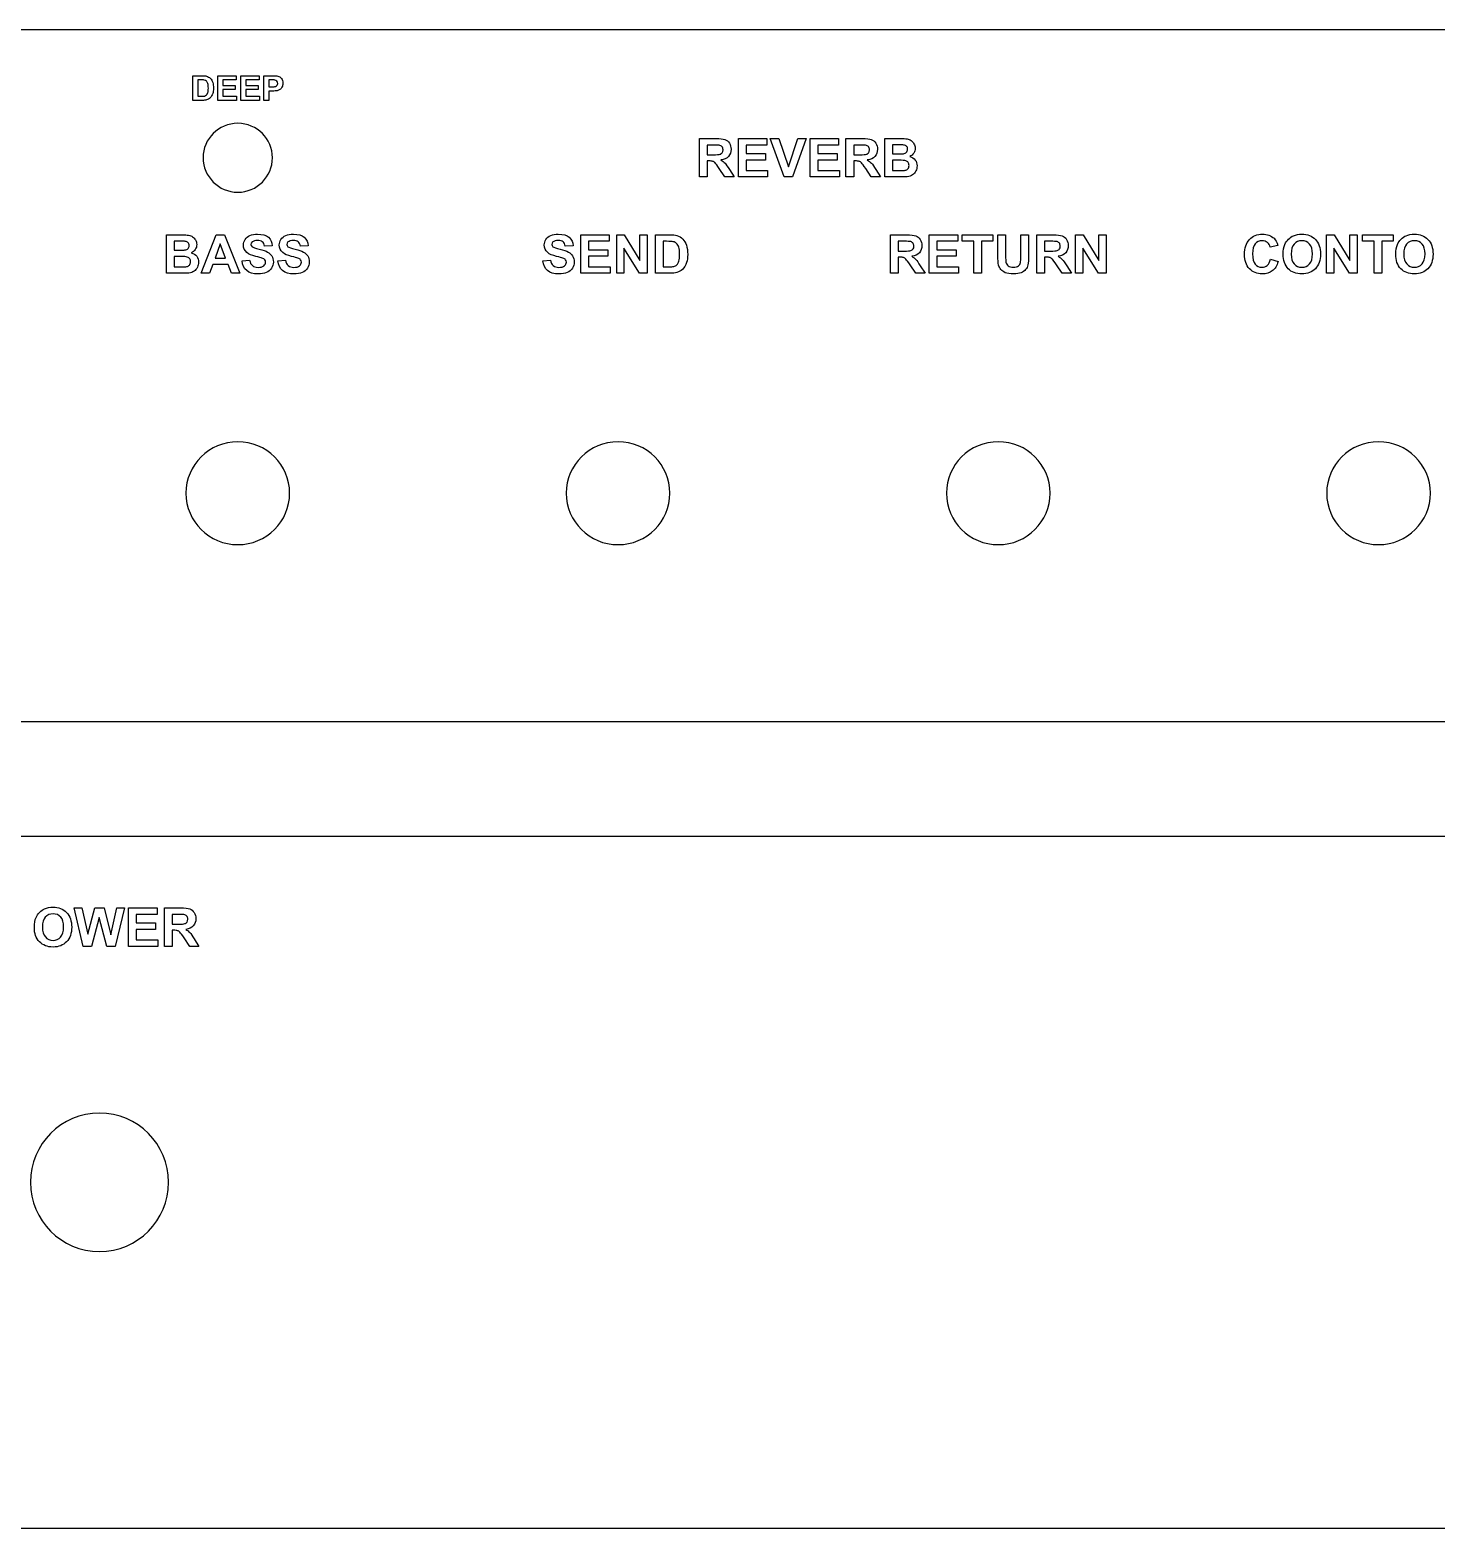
# Model space of a CAD drawing. Extents: x 36 to 1404, y 150 to 540.
# Drawn here: x 341.9 to 708, y 150 to 540 of the extents above; entities that cross this region are included whole.
import ezdxf

# ---------------------------------------------------------------- set-up
doc = ezdxf.new("R2010")
doc.units = 0
doc.layers.add('Amplified_Nation_-_WO_-_03_ARTWORK', color=7, linetype='CONTINUOUS')

msp = doc.modelspace()

# ---------------------------------------------------------------- linework, layer by layer
at = {"layer": 'Amplified_Nation_-_WO_-_03_ARTWORK', "color": 5}
for points in [[(1403.998965, 539.999986), (36.000999, 539.999986), (36.000999, 360.000991), (1403.998965, 360.000991)], [(396.00099, 515.698687)], [(396.00099, 432.790989)], [(495.000988, 432.790989)], [(594.000985, 432.790989)], [(693.001983, 432.790989)]]:
    msp.add_lwpolyline(points, close=True, dxfattribs=at)
at = {"layer": 'Amplified_Nation_-_WO_-_03_ARTWORK', "color": 7}
for points in [[(384.27709, 528.101187), (386.65509, 528.101187)], [(386.72509, 521.658187), (384.27709, 521.658187), (384.27709, 528.101187)], [(385.57809, 527.011187), (385.57809, 522.744187), (386.55009, 522.744187)], [(386.16309, 527.011187), (385.57809, 527.011187)], [(402.78689, 521.658187), (402.78689, 528.101187), (404.87489, 528.101187)], [(404.08789, 527.011187), (404.08789, 525.183187), (404.79989, 525.183187)], [(404.71689, 527.011187), (404.08789, 527.011187)], [(404.93689, 524.089187), (404.08789, 524.089187), (404.08789, 521.658187), (402.78689, 521.658187)], [(516.222087, 501.725287), (516.222087, 511.746287), (520.480087, 511.746287)], [(554.346086, 501.725287), (554.346086, 511.746287), (558.604086, 511.746287)], [(564.456486, 511.746287), (568.461486, 511.746287)], [(567.867486, 501.725287), (564.456486, 501.725287), (564.456486, 511.746287)], [(519.824087, 510.051287), (518.245087, 510.051287), (518.245087, 507.508287)], [(518.245087, 507.508287), (519.742087, 507.508287)], [(557.948086, 510.051287), (556.369086, 510.051287), (556.369086, 507.508287)], [(556.369086, 507.508287), (557.866086, 507.508287)], [(566.479486, 510.078287), (566.479486, 507.761287), (567.805486, 507.761287)], [(567.641486, 510.078287), (566.479486, 510.078287)], [(518.655087, 505.908287), (518.245087, 505.908287), (518.245087, 501.725287), (516.222087, 501.725287)], [(524.008087, 503.680287), (525.231087, 501.725287), (522.811087, 501.725287), (521.349087, 503.905287)], [(556.779086, 505.908287), (556.369086, 505.908287), (556.369086, 501.725287), (554.346086, 501.725287)], [(562.132086, 503.680287), (563.355086, 501.725287), (560.935086, 501.725287), (559.473086, 503.905287)], [(566.479486, 506.093287), (566.479486, 503.413287), (568.352486, 503.413287)], [(568.113486, 506.093287), (566.479486, 506.093287)], [(377.406691, 486.674988), (381.41169, 486.674988)], [(380.81769, 476.653988), (377.406691, 476.653988), (377.406691, 486.674988)], [(379.429691, 485.006988), (379.429691, 482.689988), (380.75569, 482.689988)], [(380.59169, 485.006988), (379.429691, 485.006988)], [(404.96839, 483.810588), (402.94539, 483.722588)], [(414.30629, 483.810588), (412.28329, 483.722588)], [(483.294088, 483.810588), (481.271088, 483.722588)], [(504.725487, 486.674988), (508.423487, 486.674988)], [(508.532487, 476.653988), (504.725487, 476.653988), (504.725487, 486.674988)], [(506.748487, 484.979988), (506.748487, 478.341988), (508.259487, 478.341988)], [(507.657487, 484.979988), (506.748487, 484.979988)], [(565.908186, 476.653988), (565.908186, 486.674988), (570.166186, 486.674988)], [(569.510186, 484.979988), (567.931186, 484.979988), (567.931186, 482.436988)], [(593.887185, 486.675288), (595.910185, 486.675288), (595.910185, 481.247288)], [(593.887185, 481.329288), (593.887185, 486.675288)], [(599.855185, 481.131288), (599.855185, 486.675288), (601.878185, 486.675288), (601.878185, 481.411288)], [(604.018485, 476.653988), (604.018485, 486.674988), (608.276485, 486.674988)], [(607.620485, 484.979988), (606.041485, 484.979988), (606.041485, 482.436988)], [(666.811983, 483.913388), (664.808983, 483.435388)], [(379.429691, 481.021988), (379.429691, 478.341988), (381.30269, 478.341988)], [(381.06369, 481.021988), (379.429691, 481.021988)], [(397.10739, 479.914588), (399.07639, 480.105588)], [(406.44529, 479.914588), (408.41429, 480.105588)], [(475.433088, 479.914588), (477.402088, 480.105588)], [(568.341186, 480.836988), (567.931186, 480.836988), (567.931186, 476.653988), (565.908186, 476.653988)], [(567.931186, 482.436988), (569.428186, 482.436988)], [(606.451485, 480.836988), (606.041485, 480.836988), (606.041485, 476.653988), (604.018485, 476.653988)], [(606.041485, 482.436988), (607.538485, 482.436988)], [(664.876983, 480.338388), (666.838983, 479.716388)], [(573.694186, 478.608988), (574.917186, 476.653988), (572.497186, 476.653988), (571.035186, 478.833988)], [(611.804485, 478.608988), (613.027485, 476.653988), (610.607485, 476.653988), (609.145485, 478.833988)], [(376.888591, 301.441092), (376.888591, 311.462092), (381.14659, 311.462092)], [(380.49059, 309.767092), (378.911591, 309.767092), (378.911591, 307.224092)], [(379.321591, 305.624092), (378.911591, 305.624092), (378.911591, 301.441092), (376.888591, 301.441092)], [(378.911591, 307.224092), (380.40859, 307.224092)], [(384.67459, 303.396092), (385.89759, 301.441092), (383.47759, 301.441092), (382.01559, 303.621092)]]:
    msp.add_lwpolyline(points, dxfattribs=at)
for points in [[(390.78119, 521.658687), (390.78119, 528.100687), (395.55819, 528.100687), (395.55819, 527.011687), (392.08219, 527.011687), (392.08219, 525.582687), (395.31619, 525.582687), (395.31619, 524.497687), (392.08219, 524.497687), (392.08219, 522.743687), (395.68119, 522.743687), (395.68119, 521.658687)], [(396.78419, 521.658687), (396.78419, 528.100687), (401.56119, 528.100687), (401.56119, 527.011687), (398.08519, 527.011687), (398.08519, 525.582687), (401.31919, 525.582687), (401.31919, 524.497687), (398.08519, 524.497687), (398.08519, 522.743687), (401.68419, 522.743687), (401.68419, 521.658687)], [(526.325187, 501.725087), (526.325187, 511.746087), (533.756187, 511.746087), (533.756187, 510.051087), (528.348187, 510.051087), (528.348187, 507.829087), (533.380187, 507.829087), (533.380187, 506.141087), (528.348187, 506.141087), (528.348187, 503.413087), (533.947187, 503.413087), (533.947187, 501.725087)], [(538.219687, 501.725087), (534.637687, 511.746087), (536.831687, 511.746087), (539.367687, 504.329087), (541.822686, 511.746087), (543.968686, 511.746087), (540.379686, 501.725087)], [(545.000986, 501.725087), (545.000986, 511.746087), (552.431986, 511.746087), (552.431986, 510.051087), (547.023986, 510.051087), (547.023986, 507.829087), (552.055986, 507.829087), (552.055986, 506.141087), (547.023986, 506.141087), (547.023986, 503.413087), (552.622986, 503.413087), (552.622986, 501.725087)], [(396.54729, 476.653688), (394.34529, 476.653688), (393.47029, 478.930688), (389.46529, 478.930688), (388.63729, 476.653688), (386.49129, 476.653688), (390.39429, 486.675688), (392.53429, 486.675688)], [(392.82129, 480.618688), (391.44029, 484.337688), (390.08729, 480.618688)], [(485.283688, 476.653788), (485.283688, 486.674788), (492.714688, 486.674788), (492.714688, 484.979788), (487.306688, 484.979788), (487.306688, 482.757788), (492.338688, 482.757788), (492.338688, 481.069788), (487.306688, 481.069788), (487.306688, 478.341788), (492.905688, 478.341788), (492.905688, 476.653788)], [(494.642088, 476.653788), (494.642088, 486.674788), (496.611088, 486.674788), (500.712087, 479.982788), (500.712087, 486.674788), (502.592087, 486.674788), (502.592087, 476.653788), (500.562087, 476.653788), (496.522088, 483.188788), (496.522088, 476.653788)], [(576.011186, 476.653788), (576.011186, 486.674788), (583.442185, 486.674788), (583.442185, 484.979788), (578.034186, 484.979788), (578.034186, 482.757788), (583.066185, 482.757788), (583.066185, 481.069788), (578.034186, 481.069788), (578.034186, 478.341788), (583.633185, 478.341788), (583.633185, 476.653788)], [(587.604985, 476.653788), (587.604985, 484.979788), (584.630985, 484.979788), (584.630985, 486.674788), (592.594985, 486.674788), (592.594985, 484.979788), (589.627985, 484.979788), (589.627985, 476.653788)], [(614.142085, 476.653788), (614.142085, 486.674788), (616.111085, 486.674788), (620.212084, 479.982788), (620.212084, 486.674788), (622.092084, 486.674788), (622.092084, 476.653788), (620.062084, 476.653788), (616.022085, 483.188788), (616.022085, 476.653788)], [(679.485383, 476.653788), (679.485383, 486.674788), (681.454383, 486.674788), (685.555383, 479.982788), (685.555383, 486.674788), (687.435383, 486.674788), (687.435383, 476.653788), (685.405383, 476.653788), (681.365383, 483.188788), (681.365383, 476.653788)], [(691.831083, 476.653788), (691.831083, 484.979788), (688.857083, 484.979788), (688.857083, 486.674788), (696.821083, 486.674788), (696.821083, 484.979788), (693.854083, 484.979788), (693.854083, 476.653788)], [(355.751491, 301.440892), (353.358491, 311.461892), (355.430491, 311.461892), (356.940491, 304.578892), (358.772491, 311.461892), (361.179491, 311.461892), (362.936491, 304.461892), (364.474491, 311.461892), (366.511491, 311.461892), (364.077491, 301.440892), (361.931491, 301.440892), (359.935491, 308.932892), (357.945491, 301.440892)], [(367.543491, 301.440892), (367.543491, 311.461892), (374.974491, 311.461892), (374.974491, 309.766892), (369.566491, 309.766892), (369.566491, 307.544892), (374.598491, 307.544892), (374.598491, 305.856892), (369.566491, 305.856892), (369.566491, 303.128892), (375.165491, 303.128892), (375.165491, 301.440892)]]:
    msp.add_lwpolyline(points, close=True, dxfattribs=at)
at = {"layer": 'Amplified_Nation_-_WO_-_03_ARTWORK', "color": 1}
for points in [[(35.999999, 150.010996), (1403.999965, 150.010996), (1403.999965, 330.010992), (35.999999, 330.010992)], [(341.999991, 240.010694)]]:
    msp.add_lwpolyline(points, close=True, dxfattribs=at)
at = {"layer": 'Amplified_Nation_-_WO_-_03_ARTWORK', "color": 7}
for points in [[(387.23009, 526.949187), (387.04909, 526.990187), (386.69309, 527.011187), (386.16309, 527.011187)], [(386.65509, 528.101187), (387.19109, 528.101187), (387.59909, 528.060187), (387.88109, 527.978187)], [(387.83309, 526.646187), (387.67509, 526.796187), (387.47409, 526.897187), (387.23009, 526.949187)], [(388.20209, 526.022187), (388.11409, 526.289187), (387.99109, 526.497187), (387.83309, 526.646187)], [(387.88109, 527.978187), (388.25909, 527.866187), (388.58309, 527.669187), (388.85209, 527.385187)], [(388.85209, 527.385187), (389.12209, 527.100187), (389.32709, 526.752187), (389.46809, 526.341187)], [(405.65189, 526.967187), (405.49689, 526.996187), (405.18589, 527.011187), (404.71689, 527.011187)], [(404.87489, 528.101187), (405.66589, 528.101187), (406.18189, 528.069187), (406.42189, 528.004187)], [(406.17589, 526.681187), (406.03789, 526.834187), (405.86289, 526.929187), (405.65189, 526.967187)], [(406.38189, 526.101187), (406.38189, 526.336187), (406.31389, 526.529187), (406.17589, 526.681187)], [(406.42189, 528.004187), (406.79089, 527.907187), (407.09989, 527.697187), (407.34889, 527.373187)], [(407.34889, 527.373187), (407.59789, 527.050187), (407.72289, 526.632187), (407.72289, 526.119187)], [(386.55009, 522.744187), (386.91309, 522.744187), (387.17509, 522.764187), (387.33609, 522.805187)], [(387.33609, 522.805187), (387.54709, 522.858187), (387.72209, 522.948187), (387.86109, 523.073187)], [(387.86109, 523.073187), (388.00009, 523.199187), (388.11409, 523.407187), (388.20209, 523.696187)], [(388.33409, 524.875187), (388.33409, 525.373187), (388.29009, 525.756187), (388.20209, 526.022187)], [(388.20209, 523.696187), (388.29009, 523.984187), (388.33409, 524.377187), (388.33409, 524.875187)], [(389.48009, 523.447187), (389.31909, 522.978187), (389.09009, 522.599187), (388.79109, 522.309187)], [(389.46809, 526.341187), (389.60809, 525.929187), (389.67909, 525.422187), (389.67909, 524.818187)], [(389.67909, 524.818187), (389.67909, 524.288187), (389.61209, 523.831187), (389.48009, 523.447187)], [(404.79989, 525.183187), (405.31289, 525.183187), (405.65489, 525.217187), (405.82789, 525.284187)], [(406.28489, 524.181187), (405.97489, 524.119187), (405.52489, 524.089187), (404.93689, 524.089187)], [(405.82789, 525.284187), (406.00089, 525.351187), (406.13689, 525.457187), (406.23489, 525.600187)], [(406.23489, 525.600187), (406.33289, 525.744187), (406.38189, 525.911187), (406.38189, 526.101187)], [(406.95989, 524.487187), (406.73789, 524.332187), (406.51389, 524.231187), (406.28489, 524.181187)], [(407.50689, 525.121187), (407.36289, 524.852187), (407.18089, 524.640187), (406.95989, 524.487187)], [(407.72289, 526.119187), (407.72289, 525.723187), (407.65089, 525.391187), (407.50689, 525.121187)], [(387.87709, 521.795187), (387.59009, 521.704187), (387.20609, 521.658187), (386.72509, 521.658187)], [(388.79109, 522.309187), (388.56509, 522.089187), (388.26109, 521.918187), (387.87709, 521.795187)], [(396.00099, 515.698687), (391.01099, 515.698687), (386.96499, 511.684687), (386.96499, 506.735687)], [(405.03699, 506.735687), (405.03699, 511.684687), (400.99299, 515.698687), (396.00099, 515.698687)], [(520.480087, 511.746287), (521.551087, 511.746287), (522.329087, 511.656287), (522.815087, 511.476287)], [(522.815087, 511.476287), (523.300087, 511.296287), (523.689087, 510.976287), (523.980087, 510.516287)], [(558.604086, 511.746287), (559.675086, 511.746287), (560.453086, 511.656287), (560.939086, 511.476287)], [(560.939086, 511.476287), (561.424086, 511.296287), (561.813086, 510.976287), (562.104086, 510.516287)], [(568.461486, 511.746287), (569.254486, 511.746287), (569.846486, 511.713287), (570.235486, 511.647287)], [(570.235486, 511.647287), (570.625486, 511.581287), (570.974486, 511.443287), (571.281486, 511.234287)], [(571.281486, 511.234287), (571.589486, 511.024287), (571.845486, 510.745287), (572.050486, 510.396287)], [(519.742087, 507.508287), (520.713087, 507.508287), (521.319087, 507.549287), (521.560087, 507.631287)], [(521.301087, 510.017287), (521.137087, 510.040287), (520.644087, 510.051287), (519.824087, 510.051287)], [(522.063087, 509.624287), (521.883087, 509.831287), (521.629087, 509.962287), (521.301087, 510.017287)], [(521.560087, 507.631287), (521.802087, 507.713287), (521.991087, 507.854287), (522.128087, 508.055287)], [(523.755087, 507.074287), (523.313087, 506.584287), (522.652087, 506.275287), (521.772087, 506.148287)], [(522.333087, 508.807287), (522.333087, 509.144287), (522.243087, 509.416287), (522.063087, 509.624287)], [(522.128087, 508.055287), (522.265087, 508.256287), (522.333087, 508.506287), (522.333087, 508.807287)], [(524.418087, 508.937287), (524.418087, 508.185287), (524.197087, 507.564287), (523.755087, 507.074287)], [(523.980087, 510.516287), (524.272087, 510.055287), (524.418087, 509.529287), (524.418087, 508.937287)], [(557.866086, 507.508287), (558.837086, 507.508287), (559.443086, 507.549287), (559.684086, 507.631287)], [(559.425086, 510.017287), (559.261086, 510.040287), (558.768086, 510.051287), (557.948086, 510.051287)], [(560.187086, 509.624287), (560.007086, 509.831287), (559.753086, 509.962287), (559.425086, 510.017287)], [(559.684086, 507.631287), (559.926086, 507.713287), (560.115086, 507.854287), (560.252086, 508.055287)], [(561.879086, 507.074287), (561.437086, 506.584287), (560.776086, 506.275287), (559.896086, 506.148287)], [(560.457086, 508.807287), (560.457086, 509.144287), (560.367086, 509.416287), (560.187086, 509.624287)], [(560.252086, 508.055287), (560.389086, 508.256287), (560.457086, 508.506287), (560.457086, 508.807287)], [(562.542086, 508.937287), (562.542086, 508.185287), (562.321086, 507.564287), (561.879086, 507.074287)], [(562.104086, 510.516287), (562.396086, 510.055287), (562.542086, 509.529287), (562.542086, 508.937287)], [(569.371486, 510.044287), (569.170486, 510.067287), (568.594486, 510.078287), (567.641486, 510.078287)], [(567.805486, 507.761287), (568.594486, 507.761287), (569.083486, 507.772287), (569.275486, 507.795287)], [(569.275486, 507.795287), (569.621486, 507.836287), (569.894486, 507.956287), (570.092486, 508.154287)], [(570.133486, 509.692287), (569.962486, 509.886287), (569.708486, 510.003287), (569.371486, 510.044287)], [(570.092486, 508.154287), (570.290486, 508.352287), (570.389486, 508.613287), (570.389486, 508.937287)], [(570.389486, 508.937287), (570.389486, 509.247287), (570.304486, 509.498287), (570.133486, 509.692287)], [(571.979486, 507.932287), (571.726486, 507.540287), (571.383486, 507.246287), (570.950486, 507.050287)], [(570.950486, 507.050287), (571.561486, 506.872287), (572.030486, 506.569287), (572.358486, 506.141287)], [(572.358486, 509.224287), (572.358486, 508.755287), (572.231486, 508.324287), (571.979486, 507.932287)], [(572.050486, 510.396287), (572.255486, 510.048287), (572.358486, 509.657287), (572.358486, 509.224287)], [(386.96499, 506.735687), (386.96499, 501.782687), (391.01099, 497.770688), (396.00099, 497.770688)], [(396.00099, 497.770688), (400.99299, 497.770688), (405.03699, 501.782687), (405.03699, 506.735687)], [(519.674087, 505.796287), (519.459087, 505.871287), (519.120087, 505.908287), (518.655087, 505.908287)], [(520.282087, 505.379287), (520.091087, 505.581287), (519.888087, 505.720287), (519.674087, 505.796287)], [(521.349087, 503.905287), (520.829087, 504.685287), (520.474087, 505.176287), (520.282087, 505.379287)], [(521.772087, 506.148287), (522.210087, 505.892287), (522.571087, 505.612287), (522.856087, 505.307287)], [(522.856087, 505.307287), (523.141087, 505.002287), (523.525087, 504.459287), (524.008087, 503.680287)], [(557.798086, 505.796287), (557.583086, 505.871287), (557.244086, 505.908287), (556.779086, 505.908287)], [(558.406086, 505.379287), (558.215086, 505.581287), (558.012086, 505.720287), (557.798086, 505.796287)], [(559.473086, 503.905287), (558.953086, 504.685287), (558.598086, 505.176287), (558.406086, 505.379287)], [(559.896086, 506.148287), (560.334086, 505.892287), (560.695086, 505.612287), (560.980086, 505.307287)], [(560.980086, 505.307287), (561.265086, 505.002287), (561.649086, 504.459287), (562.132086, 503.680287)], [(569.907486, 505.949287), (569.631486, 506.045287), (569.033486, 506.093287), (568.113486, 506.093287)], [(568.352486, 503.413287), (569.081486, 503.413287), (569.544486, 503.434287), (569.740486, 503.475287)], [(569.740486, 503.475287), (570.041486, 503.530287), (570.286486, 503.663287), (570.475486, 503.875287)], [(570.540486, 505.491287), (570.394486, 505.701287), (570.183486, 505.854287), (569.907486, 505.949287)], [(570.475486, 503.875287), (570.664486, 504.087287), (570.758486, 504.370287), (570.758486, 504.726287)], [(570.758486, 504.726287), (570.758486, 505.027287), (570.686486, 505.282287), (570.540486, 505.491287)], [(572.532486, 503.301287), (572.320486, 502.870287), (572.031486, 502.526287), (571.664486, 502.268287)], [(572.358486, 506.141287), (572.686486, 505.713287), (572.850486, 505.209287), (572.850486, 504.630287)], [(572.850486, 504.630287), (572.850486, 504.175287), (572.744486, 503.731287), (572.532486, 503.301287)], [(570.307486, 501.793287), (569.970486, 501.757287), (569.156486, 501.734287), (567.867486, 501.725287)], [(571.664486, 502.268287), (571.297486, 502.011287), (570.845486, 501.852287), (570.307486, 501.793287)], [(382.32169, 484.972988), (382.12069, 484.995988), (381.54469, 485.006988), (380.59169, 485.006988)], [(381.41169, 486.674988), (382.20469, 486.674988), (382.79669, 486.641988), (383.18569, 486.575988)], [(383.08369, 484.620988), (382.91269, 484.814988), (382.65869, 484.931988), (382.32169, 484.972988)], [(383.04269, 483.082988), (383.24069, 483.280988), (383.33969, 483.541988), (383.33969, 483.865988)], [(383.33969, 483.865988), (383.33969, 484.175988), (383.25469, 484.426988), (383.08369, 484.620988)], [(383.18569, 486.575988), (383.57569, 486.509988), (383.92469, 486.371988), (384.23169, 486.162988)], [(384.23169, 486.162988), (384.53969, 485.952988), (384.79569, 485.673988), (385.00069, 485.324988)], [(385.30869, 484.152988), (385.30869, 483.683988), (385.18169, 483.252988), (384.92969, 482.860988)], [(385.00069, 485.324988), (385.20569, 484.976988), (385.30869, 484.585988), (385.30869, 484.152988)], [(397.46939, 484.050588), (397.46939, 484.560588), (397.61439, 485.038588), (397.90339, 485.482588)], [(398.39239, 482.033588), (397.77739, 482.584588), (397.46939, 483.257588), (397.46939, 484.050588)], [(397.90339, 485.482588), (398.19339, 485.926588), (398.61039, 486.265588), (399.15439, 486.497588)], [(399.15439, 486.497588), (399.69939, 486.729588), (400.35739, 486.846588), (401.12739, 486.846588)], [(399.72539, 484.809588), (399.51139, 484.654588), (399.40439, 484.446588), (399.40439, 484.186588)], [(399.40439, 484.186588), (399.40439, 483.950588), (399.50439, 483.747588), (399.70539, 483.578588)], [(401.10639, 485.171588), (400.51839, 485.171588), (400.05839, 485.050588), (399.72539, 484.809588)], [(402.38839, 484.832588), (402.10339, 485.058588), (401.67639, 485.171588), (401.10639, 485.171588)], [(401.12739, 486.846588), (402.38439, 486.846588), (403.33139, 486.570588), (403.96739, 486.018588)], [(402.94539, 483.722588), (402.85839, 484.237588), (402.67239, 484.607588), (402.38839, 484.832588)], [(403.96739, 486.018588), (404.60339, 485.467588), (404.93739, 484.731588), (404.96839, 483.810588)], [(406.80729, 484.050588), (406.80729, 484.560588), (406.95229, 485.038588), (407.24129, 485.482588)], [(407.73029, 482.033588), (407.11529, 482.584588), (406.80729, 483.257588), (406.80729, 484.050588)], [(407.24129, 485.482588), (407.53129, 485.926588), (407.94829, 486.265588), (408.49229, 486.497588)], [(408.49229, 486.497588), (409.03729, 486.729588), (409.69529, 486.846588), (410.46529, 486.846588)], [(409.06329, 484.809588), (408.84929, 484.654588), (408.74229, 484.446588), (408.74229, 484.186588)], [(408.74229, 484.186588), (408.74229, 483.950588), (408.84229, 483.747588), (409.04329, 483.578588)], [(410.44429, 485.171588), (409.85629, 485.171588), (409.39629, 485.050588), (409.06329, 484.809588)], [(411.72629, 484.832588), (411.44129, 485.058588), (411.01429, 485.171588), (410.44429, 485.171588)], [(410.46529, 486.846588), (411.72229, 486.846588), (412.66929, 486.570588), (413.30529, 486.018588)], [(412.28329, 483.722588), (412.19629, 484.237588), (412.01029, 484.607588), (411.72629, 484.832588)], [(413.30529, 486.018588), (413.94129, 485.467588), (414.27529, 484.731588), (414.30629, 483.810588)], [(475.795088, 484.050588), (475.795088, 484.560588), (475.940088, 485.038588), (476.229088, 485.482588)], [(476.718088, 482.033588), (476.103088, 482.584588), (475.795088, 483.257588), (475.795088, 484.050588)], [(476.229088, 485.482588), (476.519088, 485.926588), (476.936088, 486.265588), (477.480088, 486.497588)], [(477.480088, 486.497588), (478.025088, 486.729588), (478.683088, 486.846588), (479.453088, 486.846588)], [(478.051088, 484.809588), (477.837088, 484.654588), (477.730088, 484.446588), (477.730088, 484.186588)], [(477.730088, 484.186588), (477.730088, 483.950588), (477.830088, 483.747588), (478.031088, 483.578588)], [(479.432088, 485.171588), (478.844088, 485.171588), (478.384088, 485.050588), (478.051088, 484.809588)], [(480.714088, 484.832588), (480.429088, 485.058588), (480.002088, 485.171588), (479.432088, 485.171588)], [(479.453088, 486.846588), (480.710088, 486.846588), (481.657088, 486.570588), (482.293088, 486.018588)], [(481.271088, 483.722588), (481.184088, 484.237588), (480.998088, 484.607588), (480.714088, 484.832588)], [(482.293088, 486.018588), (482.929088, 485.467588), (483.263088, 484.731588), (483.294088, 483.810588)], [(509.318487, 484.883988), (509.036487, 484.947988), (508.482487, 484.979988), (507.657487, 484.979988)], [(508.423487, 486.674988), (509.257487, 486.674988), (509.893487, 486.610988), (510.330487, 486.483988)], [(510.255487, 484.412988), (510.009487, 484.644988), (509.697487, 484.801988), (509.318487, 484.883988)], [(510.829487, 483.441988), (510.692487, 483.855988), (510.501487, 484.179988), (510.255487, 484.412988)], [(510.330487, 486.483988), (510.918487, 486.310988), (511.421487, 486.002988), (511.841487, 485.560988)], [(511.841487, 485.560988), (512.260487, 485.118988), (512.579487, 484.577988), (512.798487, 483.937988)], [(512.798487, 483.937988), (513.017487, 483.296988), (513.126487, 482.507988), (513.126487, 481.568988)], [(570.987186, 484.945988), (570.823186, 484.968988), (570.330186, 484.979988), (569.510186, 484.979988)], [(570.166186, 486.674988), (571.237186, 486.674988), (572.015186, 486.584988), (572.501186, 486.404988)], [(571.749186, 484.552988), (571.569186, 484.759988), (571.315186, 484.890988), (570.987186, 484.945988)], [(572.019186, 483.735988), (572.019186, 484.072988), (571.929186, 484.344988), (571.749186, 484.552988)], [(571.814186, 482.983988), (571.951186, 483.184988), (572.019186, 483.434988), (572.019186, 483.735988)], [(572.501186, 486.404988), (572.986186, 486.224988), (573.375186, 485.904988), (573.666186, 485.444988)], [(574.104186, 483.865988), (574.104186, 483.113988), (573.883186, 482.492988), (573.441186, 482.002988)], [(573.666186, 485.444988), (573.958186, 484.983988), (574.104186, 484.457988), (574.104186, 483.865988)], [(609.097485, 484.945988), (608.933485, 484.968988), (608.440485, 484.979988), (607.620485, 484.979988)], [(608.276485, 486.674988), (609.347485, 486.674988), (610.125485, 486.584988), (610.611485, 486.404988)], [(609.859485, 484.552988), (609.679485, 484.759988), (609.425485, 484.890988), (609.097485, 484.945988)], [(610.129485, 483.735988), (610.129485, 484.072988), (610.039485, 484.344988), (609.859485, 484.552988)], [(609.924485, 482.983988), (610.061485, 483.184988), (610.129485, 483.434988), (610.129485, 483.735988)], [(610.611485, 486.404988), (611.096485, 486.224988), (611.485485, 485.904988), (611.776485, 485.444988)], [(612.214485, 483.865988), (612.214485, 483.113988), (611.993485, 482.492988), (611.551485, 482.002988)], [(611.776485, 485.444988), (612.068485, 484.983988), (612.214485, 484.457988), (612.214485, 483.865988)], [(658.108984, 481.575388), (658.108984, 483.243388), (658.539984, 484.539388), (659.400984, 485.462388)], [(659.400984, 485.462388), (660.262983, 486.384388), (661.394983, 486.846388), (662.798983, 486.846388)], [(660.887983, 484.317388), (660.425983, 483.783388), (660.193983, 482.920388), (660.193983, 481.726388)], [(662.695983, 485.116388), (661.953983, 485.116388), (661.350983, 484.850388), (660.887983, 484.317388)], [(664.066983, 484.665388), (663.690983, 484.966388), (663.233983, 485.116388), (662.695983, 485.116388)], [(662.798983, 486.846388), (664.024983, 486.846388), (665.020983, 486.484388), (665.785983, 485.759388)], [(664.808983, 483.435388), (664.689983, 483.954388), (664.442983, 484.364388), (664.066983, 484.665388)], [(665.785983, 485.759388), (666.241983, 485.331388), (666.583983, 484.715388), (666.811983, 483.913388)], [(668.164983, 481.603388), (668.164983, 482.624388), (668.317983, 483.480388), (668.622983, 484.173388)], [(668.622983, 484.173388), (668.850983, 484.683388), (669.161983, 485.141388), (669.555983, 485.547388)], [(669.555983, 485.547388), (669.949983, 485.953388), (670.381983, 486.254388), (670.851983, 486.449388)], [(671.015983, 484.258388), (670.504983, 483.687388), (670.249983, 482.824388), (670.249983, 481.671388)], [(670.851983, 486.449388), (671.475983, 486.713388), (672.195983, 486.846388), (673.011983, 486.846388)], [(673.031983, 485.116388), (672.197983, 485.116388), (671.525983, 484.830388), (671.015983, 484.258388)], [(673.011983, 486.846388), (674.487983, 486.846388), (675.669983, 486.388388), (676.555983, 485.472388)], [(675.038983, 484.269388), (674.534983, 484.834388), (673.865983, 485.116388), (673.031983, 485.116388)], [(675.793983, 481.698388), (675.793983, 482.847388), (675.541983, 483.704388), (675.038983, 484.269388)], [(676.555983, 485.472388), (677.441983, 484.556388), (677.885983, 483.282388), (677.885983, 481.650388)], [(697.463783, 481.603388), (697.463783, 482.624388), (697.616783, 483.480388), (697.921783, 484.173388)], [(697.921783, 484.173388), (698.149783, 484.683388), (698.460783, 485.141388), (698.854783, 485.547388)], [(698.854783, 485.547388), (699.248783, 485.953388), (699.680783, 486.254388), (700.150782, 486.449388)], [(700.314782, 484.258388), (699.803783, 483.687388), (699.548783, 482.824388), (699.548783, 481.671388)], [(700.150782, 486.449388), (700.774782, 486.713388), (701.494782, 486.846388), (702.310782, 486.846388)], [(702.330782, 485.116388), (701.496782, 485.116388), (700.824782, 484.830388), (700.314782, 484.258388)], [(702.310782, 486.846388), (703.786782, 486.846388), (704.968782, 486.388388), (705.854782, 485.472388)], [(704.337782, 484.269388), (703.833782, 484.834388), (703.164782, 485.116388), (702.330782, 485.116388)], [(705.092782, 481.698388), (705.092782, 482.847388), (704.840782, 483.704388), (704.337782, 484.269388)], [(705.854782, 485.472388), (706.740782, 484.556388), (707.184782, 483.282388), (707.184782, 481.650388)], [(380.75569, 482.689988), (381.54469, 482.689988), (382.03369, 482.700988), (382.22569, 482.723988)], [(382.85769, 480.877988), (382.58169, 480.973988), (381.98369, 481.021988), (381.06369, 481.021988)], [(382.22569, 482.723988), (382.57169, 482.764988), (382.84469, 482.884988), (383.04269, 483.082988)], [(383.49069, 480.419988), (383.34469, 480.629988), (383.13369, 480.782988), (382.85769, 480.877988)], [(383.70869, 479.654988), (383.70869, 479.955988), (383.63669, 480.210988), (383.49069, 480.419988)], [(384.92969, 482.860988), (384.67669, 482.468988), (384.33369, 482.174988), (383.90069, 481.978988)], [(383.90069, 481.978988), (384.51169, 481.800988), (384.98069, 481.497988), (385.30869, 481.069988)], [(385.30869, 481.069988), (385.63669, 480.641988), (385.80069, 480.137988), (385.80069, 479.558988)], [(398.32439, 477.354588), (397.64539, 477.939588), (397.23939, 478.793588), (397.10739, 479.914588)], [(400.67539, 481.042588), (399.59139, 481.311588), (398.83039, 481.641588), (398.39239, 482.033588)], [(399.07639, 480.105588), (399.19439, 479.445588), (399.43539, 478.959588), (399.79739, 478.649588)], [(399.70539, 483.578588), (399.96039, 483.364588), (400.58039, 483.141588), (401.56439, 482.908588)], [(402.29539, 480.604588), (402.05939, 480.686588), (401.51939, 480.832588), (400.67539, 481.042588)], [(401.56439, 482.908588), (402.54839, 482.676588), (403.27639, 482.435588), (403.74839, 482.187588)], [(403.02439, 480.170588), (402.88439, 480.337588), (402.64239, 480.481588), (402.29539, 480.604588)], [(403.23239, 479.565588), (403.23239, 479.802588), (403.16339, 480.004588), (403.02439, 480.170588)], [(403.74839, 482.187588), (404.22039, 481.938588), (404.58939, 481.599588), (404.85639, 481.168588)], [(404.85639, 481.168588), (405.12239, 480.738588), (405.25539, 480.206588), (405.25539, 479.572588)], [(407.66229, 477.354588), (406.98329, 477.939588), (406.57729, 478.793588), (406.44529, 479.914588)], [(410.01329, 481.042588), (408.92929, 481.311588), (408.16829, 481.641588), (407.73029, 482.033588)], [(408.41429, 480.105588), (408.53229, 479.445588), (408.77329, 478.959588), (409.13529, 478.649588)], [(409.04329, 483.578588), (409.29829, 483.364588), (409.91829, 483.141588), (410.90229, 482.908588)], [(411.63329, 480.604588), (411.39729, 480.686588), (410.85729, 480.832588), (410.01329, 481.042588)], [(410.90229, 482.908588), (411.88629, 482.676588), (412.61429, 482.435588), (413.08629, 482.187588)], [(412.36229, 480.170588), (412.22229, 480.337588), (411.98029, 480.481588), (411.63329, 480.604588)], [(412.57029, 479.565588), (412.57029, 479.802588), (412.50129, 480.004588), (412.36229, 480.170588)], [(413.08629, 482.187588), (413.55829, 481.938588), (413.92729, 481.599588), (414.19429, 481.168588)], [(414.19429, 481.168588), (414.46029, 480.738588), (414.59329, 480.206588), (414.59329, 479.572588)], [(476.650088, 477.354588), (475.971088, 477.939588), (475.565088, 478.793588), (475.433088, 479.914588)], [(479.001088, 481.042588), (477.917088, 481.311588), (477.156088, 481.641588), (476.718088, 482.033588)], [(477.402088, 480.105588), (477.520088, 479.445588), (477.761088, 478.959588), (478.123088, 478.649588)], [(478.031088, 483.578588), (478.286088, 483.364588), (478.906088, 483.141588), (479.890088, 482.908588)], [(480.621088, 480.604588), (480.385088, 480.686588), (479.845088, 480.832588), (479.001088, 481.042588)], [(479.890088, 482.908588), (480.874088, 482.676588), (481.602088, 482.435588), (482.074088, 482.187588)], [(481.350088, 480.170588), (481.210088, 480.337588), (480.968088, 480.481588), (480.621088, 480.604588)], [(481.558088, 479.565588), (481.558088, 479.802588), (481.489088, 480.004588), (481.350088, 480.170588)], [(482.074088, 482.187588), (482.546088, 481.938588), (482.915088, 481.599588), (483.182088, 481.168588)], [(483.182088, 481.168588), (483.448088, 480.738588), (483.581088, 480.206588), (483.581088, 479.572588)], [(510.299487, 478.854988), (510.516487, 479.050988), (510.692487, 479.373988), (510.829487, 479.821988)], [(511.034487, 481.657988), (511.034487, 482.432988), (510.966487, 483.026988), (510.829487, 483.441988)], [(510.829487, 479.821988), (510.966487, 480.270988), (511.034487, 480.882988), (511.034487, 481.657988)], [(513.126487, 481.568988), (513.126487, 480.743988), (513.023487, 480.032988), (512.818487, 479.435988)], [(569.360186, 480.724988), (569.145186, 480.799988), (568.806186, 480.836988), (568.341186, 480.836988)], [(569.968186, 480.307988), (569.777186, 480.509988), (569.574186, 480.648988), (569.360186, 480.724988)], [(569.428186, 482.436988), (570.399186, 482.436988), (571.005186, 482.477988), (571.246186, 482.559988)], [(571.035186, 478.833988), (570.515186, 479.613988), (570.160186, 480.104988), (569.968186, 480.307988)], [(571.246186, 482.559988), (571.488186, 482.641988), (571.677186, 482.782988), (571.814186, 482.983988)], [(573.441186, 482.002988), (572.999186, 481.512988), (572.338186, 481.203988), (571.458186, 481.076988)], [(571.458186, 481.076988), (571.896186, 480.820988), (572.257186, 480.540988), (572.542186, 480.235988)], [(572.542186, 480.235988), (572.827186, 479.930988), (573.211186, 479.387988), (573.694186, 478.608988)], [(594.085185, 478.786288), (593.953185, 479.361288), (593.887185, 480.208288), (593.887185, 481.329288)], [(595.910185, 481.247288), (595.910185, 480.386288), (595.935185, 479.828288), (595.986185, 479.572288)], [(599.766185, 479.429288), (599.825185, 479.771288), (599.855185, 480.338288), (599.855185, 481.131288)], [(601.878185, 481.411288), (601.878185, 480.208288), (601.824185, 479.358288), (601.714185, 478.862288)], [(607.470485, 480.724988), (607.255485, 480.799988), (606.916485, 480.836988), (606.451485, 480.836988)], [(608.078485, 480.307988), (607.887485, 480.509988), (607.684485, 480.648988), (607.470485, 480.724988)], [(607.538485, 482.436988), (608.509485, 482.436988), (609.115485, 482.477988), (609.356485, 482.559988)], [(609.145485, 478.833988), (608.625485, 479.613988), (608.270485, 480.104988), (608.078485, 480.307988)], [(609.356485, 482.559988), (609.598485, 482.641988), (609.787485, 482.782988), (609.924485, 482.983988)], [(611.551485, 482.002988), (611.109485, 481.512988), (610.448485, 481.203988), (609.568485, 481.076988)], [(609.568485, 481.076988), (610.006485, 480.820988), (610.367485, 480.540988), (610.652485, 480.235988)], [(610.652485, 480.235988), (610.937485, 479.930988), (611.321485, 479.387988), (611.804485, 478.608988)], [(659.394984, 477.846388), (658.537984, 478.755388), (658.108984, 479.999388), (658.108984, 481.575388)], [(660.193983, 481.726388), (660.193983, 480.459388), (660.421983, 479.556388), (660.877983, 479.019388)], [(664.042983, 478.725388), (664.429983, 479.067388), (664.708983, 479.604388), (664.876983, 480.338388)], [(666.838983, 479.716388), (666.537983, 478.622388), (666.037983, 477.810388), (665.337983, 477.279388)], [(669.483983, 477.846388), (668.604983, 478.755388), (668.164983, 480.007388), (668.164983, 481.603388)], [(670.249983, 481.671388), (670.249983, 480.536388), (670.511983, 479.676388), (671.035983, 479.090388)], [(675.017983, 479.084388), (675.534983, 479.665388), (675.793983, 480.536388), (675.793983, 481.698388)], [(677.885983, 481.650388), (677.885983, 480.033388), (677.445983, 478.767388), (676.565983, 477.853388)], [(698.782783, 477.846388), (697.903783, 478.755388), (697.463783, 480.007388), (697.463783, 481.603388)], [(699.548783, 481.671388), (699.548783, 480.536388), (699.810783, 479.676388), (700.334782, 479.090388)], [(704.316782, 479.084388), (704.833782, 479.665388), (705.092782, 480.536388), (705.092782, 481.698388)], [(707.184782, 481.650388), (707.184782, 480.033388), (706.744782, 478.767388), (705.864782, 477.853388)], [(383.25769, 476.721988), (382.92069, 476.685988), (382.10669, 476.662988), (380.81769, 476.653988)], [(381.30269, 478.341988), (382.03169, 478.341988), (382.49469, 478.362988), (382.69069, 478.403988)], [(382.69069, 478.403988), (382.99169, 478.458988), (383.23669, 478.591988), (383.42569, 478.803988)], [(384.61469, 477.196988), (384.24769, 476.939988), (383.79569, 476.780988), (383.25769, 476.721988)], [(383.42569, 478.803988), (383.61469, 479.015988), (383.70869, 479.298988), (383.70869, 479.654988)], [(385.48269, 478.229988), (385.27069, 477.798988), (384.98169, 477.454988), (384.61469, 477.196988)], [(385.80069, 479.558988), (385.80069, 479.103988), (385.69469, 478.659988), (385.48269, 478.229988)], [(401.24339, 476.476588), (399.97639, 476.476588), (399.00339, 476.768588), (398.32439, 477.354588)], [(399.79739, 478.649588), (400.15939, 478.339588), (400.64839, 478.185588), (401.26339, 478.185588)], [(403.42339, 476.841588), (402.84039, 476.598588), (402.11339, 476.476588), (401.24339, 476.476588)], [(401.26339, 478.185588), (401.91539, 478.185588), (402.40639, 478.322588), (402.73639, 478.598588)], [(402.73639, 478.598588), (403.06739, 478.874588), (403.23239, 479.196588), (403.23239, 479.565588)], [(404.77739, 477.959588), (404.45839, 477.457588), (404.00739, 477.085588), (403.42339, 476.841588)], [(405.25539, 479.572588), (405.25539, 478.998588), (405.09639, 478.460588), (404.77739, 477.959588)], [(410.58129, 476.476588), (409.31429, 476.476588), (408.34129, 476.768588), (407.66229, 477.354588)], [(409.13529, 478.649588), (409.49729, 478.339588), (409.98629, 478.185588), (410.60129, 478.185588)], [(412.76129, 476.841588), (412.17829, 476.598588), (411.45129, 476.476588), (410.58129, 476.476588)], [(410.60129, 478.185588), (411.25329, 478.185588), (411.74429, 478.322588), (412.07429, 478.598588)], [(412.07429, 478.598588), (412.40529, 478.874588), (412.57029, 479.196588), (412.57029, 479.565588)], [(414.11529, 477.959588), (413.79629, 477.457588), (413.34529, 477.085588), (412.76129, 476.841588)], [(414.59329, 479.572588), (414.59329, 478.998588), (414.43429, 478.460588), (414.11529, 477.959588)], [(479.569088, 476.476588), (478.302088, 476.476588), (477.329088, 476.768588), (476.650088, 477.354588)], [(478.123088, 478.649588), (478.485088, 478.339588), (478.974088, 478.185588), (479.589088, 478.185588)], [(481.749088, 476.841588), (481.166088, 476.598588), (480.439088, 476.476588), (479.569088, 476.476588)], [(479.589088, 478.185588), (480.241088, 478.185588), (480.732088, 478.322588), (481.062088, 478.598588)], [(481.062088, 478.598588), (481.393088, 478.874588), (481.558088, 479.196588), (481.558088, 479.565588)], [(483.103088, 477.959588), (482.784088, 477.457588), (482.333088, 477.085588), (481.749088, 476.841588)], [(483.581088, 479.572588), (483.581088, 478.998588), (483.422088, 478.460588), (483.103088, 477.959588)], [(508.259487, 478.341988), (508.824487, 478.341988), (509.232487, 478.373988), (509.482487, 478.437988)], [(510.323487, 476.865988), (509.876487, 476.724988), (509.280487, 476.653988), (508.532487, 476.653988)], [(509.482487, 478.437988), (509.811487, 478.519988), (510.083487, 478.658988), (510.299487, 478.854988)], [(511.745487, 477.665988), (511.394487, 477.323988), (510.920487, 477.056988), (510.323487, 476.865988)], [(512.818487, 479.435988), (512.568487, 478.706988), (512.210487, 478.116988), (511.745487, 477.665988)], [(594.653185, 477.675288), (594.366185, 478.029288), (594.177185, 478.399288), (594.085185, 478.786288)], [(595.825185, 476.814288), (595.330185, 477.035288), (594.940185, 477.322288), (594.653185, 477.675288)], [(598.002185, 476.483288), (597.045185, 476.483288), (596.320185, 476.593288), (595.825185, 476.814288)], [(595.986185, 479.572288), (596.072185, 479.162288), (596.279185, 478.833288), (596.604185, 478.585288)], [(596.604185, 478.585288), (596.930185, 478.336288), (597.376185, 478.212288), (597.941185, 478.212288)], [(597.941185, 478.212288), (598.515185, 478.212288), (598.948185, 478.329288), (599.240185, 478.564288)], [(599.930185, 476.787288), (599.438185, 476.584288), (598.795185, 476.483288), (598.002185, 476.483288)], [(599.240185, 478.564288), (599.531185, 478.799288), (599.707185, 479.087288), (599.766185, 479.429288)], [(601.109185, 477.604288), (600.815185, 477.262288), (600.422185, 476.989288), (599.930185, 476.787288)], [(601.714185, 478.862288), (601.605185, 478.365288), (601.403185, 477.946288), (601.109185, 477.604288)], [(662.675983, 476.483388), (661.344983, 476.483388), (660.251983, 476.937388), (659.394984, 477.846388)], [(660.877983, 479.019388), (661.333983, 478.481388), (661.925983, 478.212388), (662.654983, 478.212388)], [(662.654983, 478.212388), (663.192983, 478.212388), (663.655983, 478.383388), (664.042983, 478.725388)], [(665.337983, 477.279388), (664.638983, 476.748388), (663.751983, 476.483388), (662.675983, 476.483388)], [(673.038983, 476.483388), (671.548983, 476.483388), (670.363983, 476.937388), (669.483983, 477.846388)], [(671.035983, 479.090388), (671.559983, 478.505388), (672.225983, 478.212388), (673.031983, 478.212388)], [(673.031983, 478.212388), (673.838983, 478.212388), (674.500983, 478.503388), (675.017983, 479.084388)], [(676.565983, 477.853388), (675.686983, 476.940388), (674.510983, 476.483388), (673.038983, 476.483388)], [(702.337782, 476.483388), (700.847782, 476.483388), (699.662783, 476.937388), (698.782783, 477.846388)], [(700.334782, 479.090388), (700.858782, 478.505388), (701.524782, 478.212388), (702.330782, 478.212388)], [(702.330782, 478.212388), (703.137782, 478.212388), (703.799782, 478.503388), (704.316782, 479.084388)], [(705.864782, 477.853388), (704.985782, 476.940388), (703.809782, 476.483388), (702.337782, 476.483388)], [(396.00099, 432.790989), (388.54399, 432.790989), (382.50099, 426.794989), (382.50099, 419.40099)], [(409.50099, 419.40099), (409.50099, 426.794989), (403.45499, 432.790989), (396.00099, 432.790989)], [(495.000988, 432.790989), (487.544988, 432.790989), (481.500988, 426.794989), (481.500988, 419.40099)], [(508.500987, 419.40099), (508.500987, 426.794989), (502.455987, 432.790989), (495.000988, 432.790989)], [(594.000985, 432.790989), (586.546985, 432.790989), (580.500985, 426.794989), (580.500985, 419.40099)], [(607.500985, 419.40099), (607.500985, 426.794989), (601.457985, 432.790989), (594.000985, 432.790989)], [(693.001983, 432.790989), (685.546983, 432.790989), (679.501983, 426.794989), (679.501983, 419.40099)], [(706.500982, 419.40099), (706.500982, 426.794989), (700.458982, 432.790989), (693.001983, 432.790989)], [(382.50099, 419.40099), (382.50099, 412.00399), (388.54399, 406.00999), (396.00099, 406.00999)], [(396.00099, 406.00999), (403.45499, 406.00999), (409.50099, 412.00399), (409.50099, 419.40099)], [(481.500988, 419.40099), (481.500988, 412.00399), (487.544988, 406.00999), (495.000988, 406.00999)], [(495.000988, 406.00999), (502.455987, 406.00999), (508.500987, 412.00399), (508.500987, 419.40099)], [(580.500985, 419.40099), (580.500985, 412.00399), (586.546985, 406.00999), (594.000985, 406.00999)], [(594.000985, 406.00999), (601.457985, 406.00999), (607.500985, 412.00399), (607.500985, 419.40099)], [(679.501983, 419.40099), (679.501983, 412.00599), (685.546983, 406.00999), (693.001983, 406.00999)], [(693.001983, 406.00999), (700.458982, 406.00999), (706.500982, 412.00599), (706.500982, 419.40099)], [(343.029691, 306.390492), (343.029691, 307.411492), (343.182691, 308.267492), (343.487691, 308.960492)], [(343.487691, 308.960492), (343.715691, 309.470492), (344.026691, 309.928492), (344.420691, 310.334492)], [(344.420691, 310.334492), (344.814691, 310.740492), (345.246691, 311.041492), (345.716691, 311.236492)], [(345.880691, 309.045492), (345.369691, 308.474492), (345.114691, 307.611492), (345.114691, 306.458492)], [(345.716691, 311.236492), (346.340691, 311.500492), (347.060691, 311.633492), (347.876691, 311.633492)], [(347.896691, 309.903492), (347.062691, 309.903492), (346.390691, 309.617492), (345.880691, 309.045492)], [(347.876691, 311.633492), (349.352691, 311.633492), (350.534691, 311.175492), (351.420691, 310.259492)], [(349.903691, 309.056492), (349.399691, 309.621492), (348.730691, 309.903492), (347.896691, 309.903492)], [(350.658691, 306.485492), (350.658691, 307.634492), (350.406691, 308.491492), (349.903691, 309.056492)], [(351.420691, 310.259492), (352.306691, 309.343492), (352.750691, 308.069492), (352.750691, 306.437492)], [(381.96759, 309.733092), (381.80359, 309.756092), (381.31059, 309.767092), (380.49059, 309.767092)], [(381.14659, 311.462092), (382.21759, 311.462092), (382.99559, 311.372092), (383.48159, 311.192092)], [(382.72959, 309.340092), (382.54959, 309.547092), (382.29559, 309.678092), (381.96759, 309.733092)], [(382.99959, 308.523092), (382.99959, 308.860092), (382.90959, 309.132092), (382.72959, 309.340092)], [(382.79459, 307.771092), (382.93159, 307.972092), (382.99959, 308.222092), (382.99959, 308.523092)], [(383.48159, 311.192092), (383.96659, 311.012092), (384.35559, 310.692092), (384.64659, 310.232092)], [(385.08459, 308.653092), (385.08459, 307.901092), (384.86359, 307.280092), (384.42159, 306.790092)], [(384.64659, 310.232092), (384.93859, 309.771092), (385.08459, 309.245092), (385.08459, 308.653092)], [(344.348691, 302.633492), (343.469691, 303.542492), (343.029691, 304.794492), (343.029691, 306.390492)], [(345.114691, 306.458492), (345.114691, 305.323492), (345.376691, 304.463492), (345.900691, 303.877492)], [(349.882691, 303.871492), (350.399691, 304.452492), (350.658691, 305.323492), (350.658691, 306.485492)], [(352.750691, 306.437492), (352.750691, 304.820492), (352.310691, 303.554492), (351.430691, 302.640492)], [(380.34059, 305.512092), (380.12559, 305.587092), (379.786591, 305.624092), (379.321591, 305.624092)], [(380.94859, 305.095092), (380.75759, 305.297092), (380.55459, 305.436092), (380.34059, 305.512092)], [(380.40859, 307.224092), (381.37959, 307.224092), (381.98559, 307.265092), (382.22659, 307.347092)], [(382.01559, 303.621092), (381.49559, 304.401092), (381.14059, 304.892092), (380.94859, 305.095092)], [(382.22659, 307.347092), (382.46859, 307.429092), (382.65759, 307.570092), (382.79459, 307.771092)], [(384.42159, 306.790092), (383.97959, 306.300092), (383.31859, 305.991092), (382.43859, 305.864092)], [(382.43859, 305.864092), (382.87659, 305.608092), (383.23759, 305.328092), (383.52259, 305.023092)], [(383.52259, 305.023092), (383.80759, 304.718092), (384.19159, 304.175092), (384.67459, 303.396092)], [(347.903691, 301.270492), (346.413691, 301.270492), (345.228691, 301.724492), (344.348691, 302.633492)], [(345.900691, 303.877492), (346.424691, 303.292492), (347.090691, 302.999492), (347.896691, 302.999492)], [(347.896691, 302.999492), (348.703691, 302.999492), (349.365691, 303.290492), (349.882691, 303.871492)], [(351.430691, 302.640492), (350.551691, 301.727492), (349.375691, 301.270492), (347.903691, 301.270492)], [(359.999991, 258.010694), (350.060991, 258.010694), (341.999991, 249.951694), (341.999991, 240.010694)], [(377.999991, 240.010694), (377.999991, 249.951694), (369.942991, 258.010694), (359.999991, 258.010694)], [(341.999991, 240.010694), (341.999991, 230.071694), (350.060991, 222.010694), (359.999991, 222.010694)], [(359.999991, 222.010694), (369.942991, 222.010694), (377.999991, 230.071694), (377.999991, 240.010694)]]:
    msp.add_open_spline(points, degree=3, dxfattribs=at)
at = {"layer": 'Amplified_Nation_-_WO_-_03_ARTWORK', "color": 5}
for points in [[(396.00099, 515.698687), (391.01099, 515.698687), (386.96499, 511.684687), (386.96499, 506.735687)], [(405.03699, 506.735687), (405.03699, 511.684687), (400.99299, 515.698687), (396.00099, 515.698687)], [(386.96499, 506.735687), (386.96499, 501.782687), (391.01099, 497.770688), (396.00099, 497.770688)], [(396.00099, 497.770688), (400.99299, 497.770688), (405.03699, 501.782687), (405.03699, 506.735687)], [(396.00099, 432.790989), (388.54399, 432.790989), (382.50099, 426.794989), (382.50099, 419.40099)], [(409.50099, 419.40099), (409.50099, 426.794989), (403.45499, 432.790989), (396.00099, 432.790989)], [(495.000988, 432.790989), (487.544988, 432.790989), (481.500988, 426.794989), (481.500988, 419.40099)], [(508.500987, 419.40099), (508.500987, 426.794989), (502.455987, 432.790989), (495.000988, 432.790989)], [(594.000985, 432.790989), (586.546985, 432.790989), (580.500985, 426.794989), (580.500985, 419.40099)], [(607.500985, 419.40099), (607.500985, 426.794989), (601.457985, 432.790989), (594.000985, 432.790989)], [(693.001983, 432.790989), (685.546983, 432.790989), (679.501983, 426.794989), (679.501983, 419.40099)], [(706.500982, 419.40099), (706.500982, 426.794989), (700.458982, 432.790989), (693.001983, 432.790989)], [(382.50099, 419.40099), (382.50099, 412.00399), (388.54399, 406.00999), (396.00099, 406.00999)], [(396.00099, 406.00999), (403.45499, 406.00999), (409.50099, 412.00399), (409.50099, 419.40099)], [(481.500988, 419.40099), (481.500988, 412.00399), (487.544988, 406.00999), (495.000988, 406.00999)], [(495.000988, 406.00999), (502.455987, 406.00999), (508.500987, 412.00399), (508.500987, 419.40099)], [(580.500985, 419.40099), (580.500985, 412.00399), (586.546985, 406.00999), (594.000985, 406.00999)], [(594.000985, 406.00999), (601.457985, 406.00999), (607.500985, 412.00399), (607.500985, 419.40099)], [(679.501983, 419.40099), (679.501983, 412.00599), (685.546983, 406.00999), (693.001983, 406.00999)], [(693.001983, 406.00999), (700.458982, 406.00999), (706.500982, 412.00599), (706.500982, 419.40099)]]:
    msp.add_open_spline(points, degree=3, dxfattribs=at)
at = {"layer": 'Amplified_Nation_-_WO_-_03_ARTWORK', "color": 1}
for points in [[(359.999991, 258.010694), (350.060991, 258.010694), (341.999991, 249.951694), (341.999991, 240.010694)], [(377.999991, 240.010694), (377.999991, 249.951694), (369.942991, 258.010694), (359.999991, 258.010694)], [(341.999991, 240.010694), (341.999991, 230.071694), (350.060991, 222.010694), (359.999991, 222.010694)], [(359.999991, 222.010694), (369.942991, 222.010694), (377.999991, 230.071694), (377.999991, 240.010694)]]:
    msp.add_open_spline(points, degree=3, dxfattribs=at)

doc.saveas('drawing.dxf')
